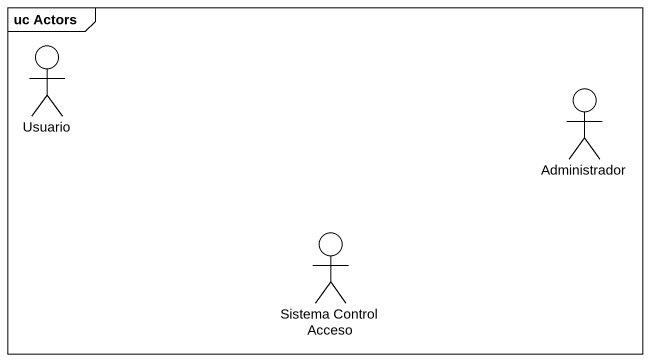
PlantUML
@startuml
mainframe uc Actors
actor Usuario
actor Administrador
actor "Sistema Control Acceso" as Sistema_Control_Acceso
@enduml
